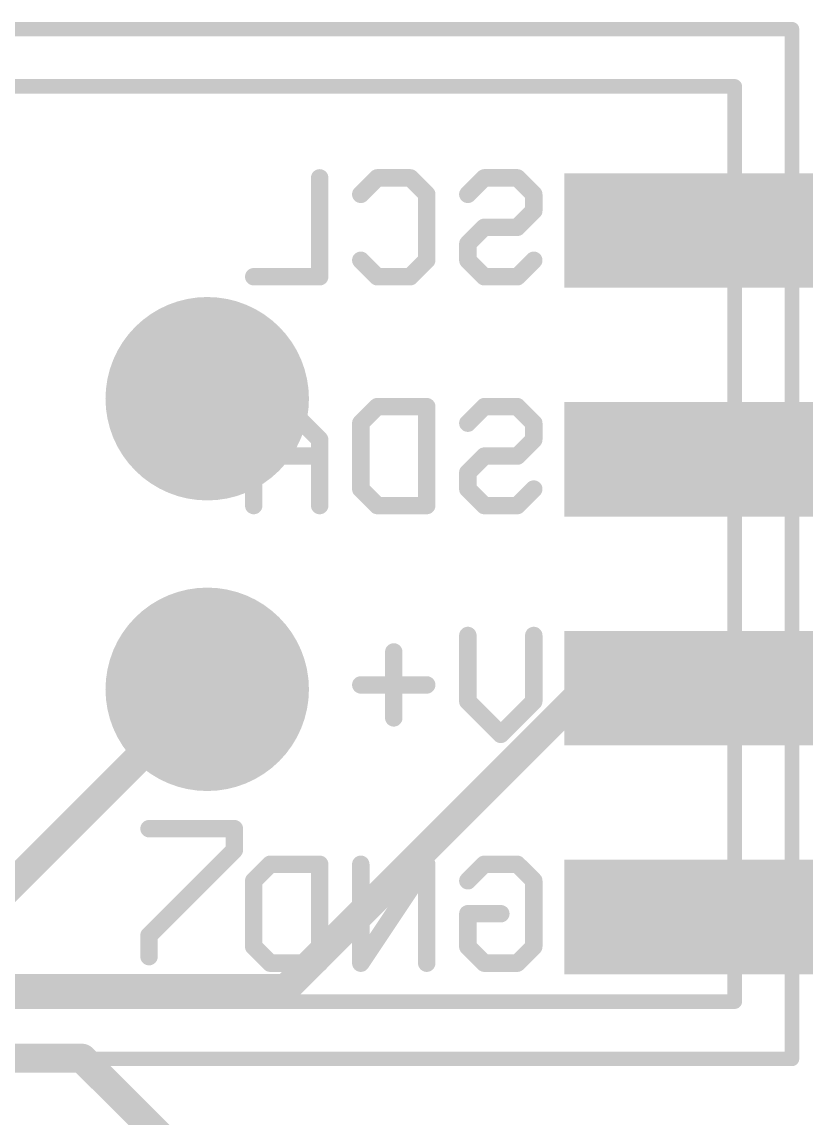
# Model space of a CAD drawing. Extents: x -0.1 to 65, y -0.1 to 31.1.
# Drawn here: x 50.45 to 57.3, y 10.22 to 19.8 of the extents above; entities that cross this region are included whole.
import ezdxf

# ---------------------------------------------------------------- set-up
doc = ezdxf.new("R2010")
doc.units = 0
for name, color, linetype in [('1', 12, 'CONTINUOUS'), ('16', 5, 'CONTINUOUS'), ('17', 110, 'CONTINUOUS'), ('21', 40, 'CONTINUOUS'), ('22', 6, 'CONTINUOUS')]:
    doc.layers.add(name, color=color, linetype=linetype)

# ---------------------------------------------------------------- blocks, each defined once
blk = doc.blocks.new('ROUNDP')
at = {"const_width": 0.5}
blk.add_lwpolyline([(0, -0.25, 1), (0, 0.25, 1), (0, -0.25)], format="xyb", dxfattribs=at)
blk = doc.blocks.new('RECT')
blk.add_solid([(-0.5, -0.5), (0.5, -0.5), (-0.5, 0.5), (0.5, 0.5)])

msp = doc.modelspace()

# ---------------------------------------------------------------- linework, layer by layer
at = {"layer": '1', "const_width": 0.254}
for points in [[(23.659, 10.745), (50.977, 10.745)], [(50.977, 10.745), (53.467, 8.255)]]:
    msp.add_lwpolyline(points, dxfattribs=at)
at = {"layer": '1', "const_width": 0.127}
for points in [[(51.0219, 10.7899, 1), (50.9321, 10.7001)], [(50.977, 10.6815, 1), (50.977, 10.8085)]]:
    msp.add_lwpolyline(points, format="xyb", dxfattribs=at)
at = {"layer": '16', "const_width": 0.254}
for points in [[(50.038, 11.938), (52.07, 13.97)], [(55.382, 13.98), (52.7558, 11.3538)], [(57.49, 13.98), (55.382, 13.98)], [(52.7558, 11.3538), (24.2062, 11.3538)]]:
    msp.add_lwpolyline(points, dxfattribs=at)
at = {"layer": '16', "const_width": 0.127}
for points in [[(52.1149, 13.9251, 1), (52.0251, 14.0149)], [(55.382, 14.0435, 1), (55.382, 13.9165)], [(55.4269, 13.9351, 1), (55.3371, 14.0249)], [(52.7109, 11.3987, 1), (52.8007, 11.3089)], [(52.7558, 11.2903, 1), (52.7558, 11.4173)]]:
    msp.add_lwpolyline(points, format="xyb", dxfattribs=at)
at = {"layer": '21'}
for points, const_width in [([(57.18, 19.74), (29.18, 19.74)], 0.127), ([(57.18, 10.74), (57.18, 19.74)], 0.127), ([(56.68, 19.24), (29.68, 19.24)], 0.127), ([(56.68, 11.24), (56.68, 19.24)], 0.127), ([(51.5615, 12.7518), (52.3072, 12.7518)], 0.1524), ([(52.3072, 12.7518), (52.3072, 12.5653)], 0.1524), ([(52.3072, 12.5653), (51.5615, 11.8196)], 0.1524), ([(51.5615, 11.8196), (51.5615, 11.6332)], 0.1524), ([(44.43, 11.24), (56.68, 11.24)], 0.127), ([(29.18, 10.74), (57.18, 10.74)], 0.127)]:
    msp.add_lwpolyline(points, dxfattribs=dict(at, const_width=const_width))
for points, const_width in [([(57.2118, 19.74, 1), (57.1482, 19.74)], 0.0635), ([(57.18, 19.7083, 1), (57.18, 19.7718)], 0.0635), ([(56.7118, 19.24, 1), (56.6482, 19.24)], 0.0635), ([(56.68, 19.2083, 1), (56.68, 19.2718)], 0.0635), ([(51.5615, 12.7899, 1), (51.5615, 12.7137)], 0.0762), ([(52.3453, 12.7518, 1), (52.2691, 12.7518)], 0.0762), ([(52.3072, 12.7137, 1), (52.3072, 12.7899)], 0.0762), ([(52.2691, 12.5653, 1), (52.3453, 12.5653)], 0.0762), ([(52.3341, 12.5384, 1), (52.2803, 12.5923)], 0.0762), ([(51.5996, 11.8196, 1), (51.5234, 11.8196)], 0.0762), ([(51.5346, 11.8466, 1), (51.5884, 11.7927)], 0.0762), ([(51.5234, 11.6332, 1), (51.5996, 11.6332)], 0.0762), ([(56.6482, 11.24, 1), (56.7118, 11.24)], 0.0635), ([(56.68, 11.2082, 1), (56.68, 11.2718)], 0.0635), ([(57.1482, 10.74, 1), (57.2118, 10.74)], 0.0635), ([(57.18, 10.7082, 1), (57.18, 10.7718)], 0.0635)]:
    msp.add_lwpolyline(points, format="xyb", dxfattribs=dict(at, const_width=const_width))
at = {"layer": '22', "const_width": 0.1524}
for points in [[(53.0528, 18.4405), (53.0528, 17.5762)], [(53.4121, 18.2965), (53.5561, 18.4405)], [(53.5561, 18.4405), (53.8442, 18.4405)], [(53.8442, 18.4405), (53.9883, 18.2965)], [(54.3476, 18.2965), (54.4916, 18.4405)], [(54.4916, 18.4405), (54.7797, 18.4405)], [(54.7797, 18.4405), (54.9238, 18.2965)], [(53.9883, 18.2965), (53.9883, 17.7203)], [(54.9238, 18.2965), (54.9238, 18.1524)], [(54.9238, 18.1524), (54.7797, 18.0084)], [(54.4916, 18.0084), (54.3476, 17.8643)], [(54.7797, 18.0084), (54.4916, 18.0084)], [(54.3476, 17.8643), (54.3476, 17.7203)], [(53.5561, 17.5762), (53.4121, 17.7203)], [(53.9883, 17.7203), (53.8442, 17.5762)], [(54.3476, 17.7203), (54.4916, 17.5762)], [(54.7797, 17.5762), (54.9238, 17.7203)], [(53.0528, 17.5762), (52.4765, 17.5762)], [(53.8442, 17.5762), (53.5561, 17.5762)], [(54.4916, 17.5762), (54.7797, 17.5762)], [(52.7647, 16.4405), (52.4765, 16.1524)], [(53.0528, 16.1524), (52.7647, 16.4405)], [(53.4121, 16.2965), (53.5561, 16.4405)], [(53.5561, 16.4405), (53.9883, 16.4405)], [(53.9883, 16.4405), (53.9883, 15.5762)], [(54.3476, 16.2965), (54.4916, 16.4405)], [(54.4916, 16.4405), (54.7797, 16.4405)], [(54.7797, 16.4405), (54.9238, 16.2965)], [(53.4121, 15.7203), (53.4121, 16.2965)], [(54.9238, 16.2965), (54.9238, 16.1524)], [(52.4765, 16.1524), (52.4765, 15.5762)], [(53.0528, 15.5762), (53.0528, 16.1524)], [(54.9238, 16.1524), (54.7797, 16.0084)], [(53.0528, 16.0084), (52.4765, 16.0084)], [(54.4916, 16.0084), (54.3476, 15.8643)], [(54.7797, 16.0084), (54.4916, 16.0084)], [(54.3476, 15.8643), (54.3476, 15.7203)], [(53.5561, 15.5762), (53.4121, 15.7203)], [(54.3476, 15.7203), (54.4916, 15.5762)], [(54.7797, 15.5762), (54.9238, 15.7203)], [(53.9883, 15.5762), (53.5561, 15.5762)], [(54.4916, 15.5762), (54.7797, 15.5762)], [(54.3476, 13.8643), (54.3476, 14.4405)], [(54.9238, 14.4405), (54.9238, 13.8643)], [(53.7002, 14.2965), (53.7002, 13.7203)], [(53.9883, 14.0084), (53.4121, 14.0084)], [(54.6357, 13.5762), (54.3476, 13.8643)], [(54.9238, 13.8643), (54.6357, 13.5762)], [(52.4765, 12.2965), (52.6206, 12.4405)], [(52.6206, 12.4405), (53.0528, 12.4405)], [(53.0528, 12.4405), (53.0528, 11.5762)], [(53.9883, 12.4405), (53.4121, 11.5762)], [(53.4121, 11.5762), (53.4121, 12.4405)], [(53.9883, 11.5762), (53.9883, 12.4405)], [(54.3476, 12.2965), (54.4916, 12.4405)], [(54.4916, 12.4405), (54.7797, 12.4405)], [(54.7797, 12.4405), (54.9238, 12.2965)], [(52.4765, 11.7203), (52.4765, 12.2965)], [(54.9238, 12.2965), (54.9238, 11.7203)], [(54.3476, 11.7203), (54.3476, 12.0084)], [(54.3476, 12.0084), (54.6357, 12.0084)], [(52.6206, 11.5762), (52.4765, 11.7203)], [(54.4916, 11.5762), (54.3476, 11.7203)], [(54.9238, 11.7203), (54.7797, 11.5762)], [(53.0528, 11.5762), (52.6206, 11.5762)], [(54.7797, 11.5762), (54.4916, 11.5762)]]:
    msp.add_lwpolyline(points, dxfattribs=at)
at = {"layer": '22', "const_width": 0.0762}
for points in [[(53.0909, 18.4405, 1), (53.0147, 18.4405)], [(53.5561, 18.4786, 1), (53.5561, 18.4024)], [(53.5831, 18.4136, 1), (53.5292, 18.4675)], [(53.8712, 18.4675, 1), (53.8173, 18.4136)], [(53.8442, 18.4024, 1), (53.8442, 18.4786)], [(54.4916, 18.4786, 1), (54.4916, 18.4024)], [(54.5186, 18.4136, 1), (54.4647, 18.4675)], [(54.8067, 18.4675, 1), (54.7528, 18.4136)], [(54.7797, 18.4024, 1), (54.7797, 18.4786)], [(53.3851, 18.3234, 1), (53.439, 18.2695)], [(54.0264, 18.2965, 1), (53.9502, 18.2965)], [(53.9613, 18.2695, 1), (54.0152, 18.3234)], [(54.3206, 18.3234, 1), (54.3745, 18.2695)], [(54.9619, 18.2965, 1), (54.8857, 18.2965)], [(54.8969, 18.2695, 1), (54.9507, 18.3234)], [(54.9507, 18.1255, 1), (54.8969, 18.1794)], [(54.8857, 18.1524, 1), (54.9619, 18.1524)], [(54.4916, 18.0465, 1), (54.4916, 17.9703)], [(54.5186, 17.9814, 1), (54.4647, 18.0353)], [(54.7528, 18.0353, 1), (54.8067, 17.9814)], [(54.7797, 17.9703, 1), (54.7797, 18.0465)], [(54.3206, 17.8913, 1), (54.3745, 17.8374)], [(54.3857, 17.8643, 1), (54.3095, 17.8643)], [(53.439, 17.7472, 1), (53.3851, 17.6933)], [(53.9502, 17.7203, 1), (54.0264, 17.7203)], [(54.0152, 17.6933, 1), (53.9613, 17.7472)], [(54.3745, 17.7472, 1), (54.3206, 17.6933)], [(54.3095, 17.7203, 1), (54.3857, 17.7203)], [(54.9507, 17.6933, 1), (54.8969, 17.7472)], [(52.4765, 17.6143, 1), (52.4765, 17.5381)], [(53.0528, 17.5381, 1), (53.0528, 17.6143)], [(53.5561, 17.6143, 1), (53.5561, 17.5381)], [(53.5292, 17.5493, 1), (53.5831, 17.6031)], [(53.8173, 17.6031, 1), (53.8712, 17.5493)], [(53.8442, 17.5381, 1), (53.8442, 17.6143)], [(54.4916, 17.6143, 1), (54.4916, 17.5381)], [(54.4647, 17.5493, 1), (54.5186, 17.6031)], [(54.7528, 17.6031, 1), (54.8067, 17.5493)], [(54.7797, 17.5381, 1), (54.7797, 17.6143)], [(53.0147, 17.5762, 1), (53.0909, 17.5762)], [(52.7916, 16.4675, 1), (52.7377, 16.4136)], [(52.7916, 16.4136, 1), (52.7377, 16.4675)], [(53.5561, 16.4786, 1), (53.5561, 16.4024)], [(53.5831, 16.4136, 1), (53.5292, 16.4675)], [(54.0264, 16.4405, 1), (53.9502, 16.4405)], [(53.9883, 16.4024, 1), (53.9883, 16.4786)], [(54.4916, 16.4786, 1), (54.4916, 16.4024)], [(54.5186, 16.4136, 1), (54.4647, 16.4675)], [(54.8067, 16.4675, 1), (54.7528, 16.4136)], [(54.7797, 16.4024, 1), (54.7797, 16.4786)], [(53.3851, 16.3234, 1), (53.439, 16.2695)], [(53.4502, 16.2965, 1), (53.374, 16.2965)], [(54.3206, 16.3234, 1), (54.3745, 16.2695)], [(54.9619, 16.2965, 1), (54.8857, 16.2965)], [(54.8969, 16.2695, 1), (54.9507, 16.3234)], [(52.5146, 16.1524, 1), (52.4384, 16.1524)], [(52.4496, 16.1794, 1), (52.5035, 16.1255)], [(53.0909, 16.1524, 1), (53.0147, 16.1524)], [(53.0258, 16.1255, 1), (53.0797, 16.1794)], [(54.9507, 16.1255, 1), (54.8969, 16.1794)], [(54.8857, 16.1524, 1), (54.9619, 16.1524)], [(52.4765, 16.0465, 1), (52.4765, 15.9703)], [(53.0528, 15.9703, 1), (53.0528, 16.0465)], [(54.4916, 16.0465, 1), (54.4916, 15.9703)], [(54.5186, 15.9814, 1), (54.4647, 16.0353)], [(54.7528, 16.0353, 1), (54.8067, 15.9814)], [(54.7797, 15.9703, 1), (54.7797, 16.0465)], [(54.3206, 15.8913, 1), (54.3745, 15.8374)], [(54.3857, 15.8643, 1), (54.3095, 15.8643)], [(53.439, 15.7472, 1), (53.3851, 15.6933)], [(53.374, 15.7203, 1), (53.4502, 15.7203)], [(54.3745, 15.7472, 1), (54.3206, 15.6933)], [(54.3095, 15.7203, 1), (54.3857, 15.7203)], [(54.9507, 15.6933, 1), (54.8969, 15.7472)], [(53.5561, 15.6143, 1), (53.5561, 15.5381)], [(53.5292, 15.5493, 1), (53.5831, 15.6031)], [(53.9883, 15.5381, 1), (53.9883, 15.6143)], [(54.4916, 15.6143, 1), (54.4916, 15.5381)], [(54.4647, 15.5493, 1), (54.5186, 15.6031)], [(54.7528, 15.6031, 1), (54.8067, 15.5493)], [(54.7797, 15.5381, 1), (54.7797, 15.6143)], [(52.4384, 15.5762, 1), (52.5146, 15.5762)], [(53.0147, 15.5762, 1), (53.0909, 15.5762)], [(53.9502, 15.5762, 1), (54.0264, 15.5762)], [(54.3857, 14.4405, 1), (54.3095, 14.4405)], [(54.9619, 14.4405, 1), (54.8857, 14.4405)], [(53.7383, 14.2965, 1), (53.6621, 14.2965)], [(53.4121, 14.0465, 1), (53.4121, 13.9703)], [(53.9883, 13.9703, 1), (53.9883, 14.0465)], [(54.3745, 13.8913, 1), (54.3206, 13.8374)], [(54.3095, 13.8643, 1), (54.3857, 13.8643)], [(54.8857, 13.8643, 1), (54.9619, 13.8643)], [(54.9507, 13.8374, 1), (54.8969, 13.8913)], [(53.6621, 13.7203, 1), (53.7383, 13.7203)], [(54.6087, 13.6031, 1), (54.6626, 13.5493)], [(54.6087, 13.5493, 1), (54.6626, 13.6031)], [(52.6206, 12.4786, 1), (52.6206, 12.4024)], [(52.6475, 12.4136, 1), (52.5937, 12.4675)], [(53.0909, 12.4405, 1), (53.0147, 12.4405)], [(53.0528, 12.4024, 1), (53.0528, 12.4786)], [(53.4502, 12.4405, 1), (53.374, 12.4405)], [(54.0264, 12.4405, 1), (53.9502, 12.4405)], [(54.02, 12.4194, 1), (53.9566, 12.4617)], [(54.4916, 12.4786, 1), (54.4916, 12.4024)], [(54.5186, 12.4136, 1), (54.4647, 12.4675)], [(54.8067, 12.4675, 1), (54.7528, 12.4136)], [(54.7797, 12.4024, 1), (54.7797, 12.4786)], [(52.5146, 12.2965, 1), (52.4384, 12.2965)], [(52.4496, 12.3234, 1), (52.5035, 12.2695)], [(54.3206, 12.3234, 1), (54.3745, 12.2695)], [(54.9619, 12.2965, 1), (54.8857, 12.2965)], [(54.8969, 12.2695, 1), (54.9507, 12.3234)], [(54.3857, 12.0084, 1), (54.3095, 12.0084)], [(54.3476, 12.0465, 1), (54.3476, 11.9703)], [(54.6357, 11.9703, 1), (54.6357, 12.0465)], [(52.5035, 11.7472, 1), (52.4496, 11.6933)], [(54.3745, 11.7472, 1), (54.3206, 11.6933)], [(54.9507, 11.6933, 1), (54.8969, 11.7472)], [(52.4384, 11.7203, 1), (52.5146, 11.7203)], [(54.3095, 11.7203, 1), (54.3857, 11.7203)], [(54.8857, 11.7203, 1), (54.9619, 11.7203)], [(52.6206, 11.6143, 1), (52.6206, 11.5381)], [(52.5937, 11.5493, 1), (52.6475, 11.6031)], [(53.0147, 11.5762, 1), (53.0909, 11.5762)], [(53.0528, 11.5381, 1), (53.0528, 11.6143)], [(53.3804, 11.5973, 1), (53.4438, 11.5551)], [(53.374, 11.5762, 1), (53.4502, 11.5762)], [(53.9502, 11.5762, 1), (54.0264, 11.5762)], [(54.4916, 11.6143, 1), (54.4916, 11.5381)], [(54.4647, 11.5493, 1), (54.5186, 11.6031)], [(54.7528, 11.6031, 1), (54.8067, 11.5493)], [(54.7797, 11.5381, 1), (54.7797, 11.6143)]]:
    msp.add_lwpolyline(points, format="xyb", dxfattribs=at)

# ---------------------------------------------------------------- block references
at = {"layer": '16', "yscale": 4.6, "rotation": 90}
for p in [(57.49, 17.98), (57.49, 15.98), (57.49, 13.98), (57.49, 11.98)]:
    msp.add_blockref('RECT', p, dxfattribs=at)
at = {"layer": '17', "xscale": 1.778, "yscale": 1.778}
for p in [(52.07, 16.51), (52.07, 16.51), (52.07, 13.97), (52.07, 13.97)]:
    msp.add_blockref('ROUNDP', p, dxfattribs=at)

doc.saveas('drawing.dxf')
